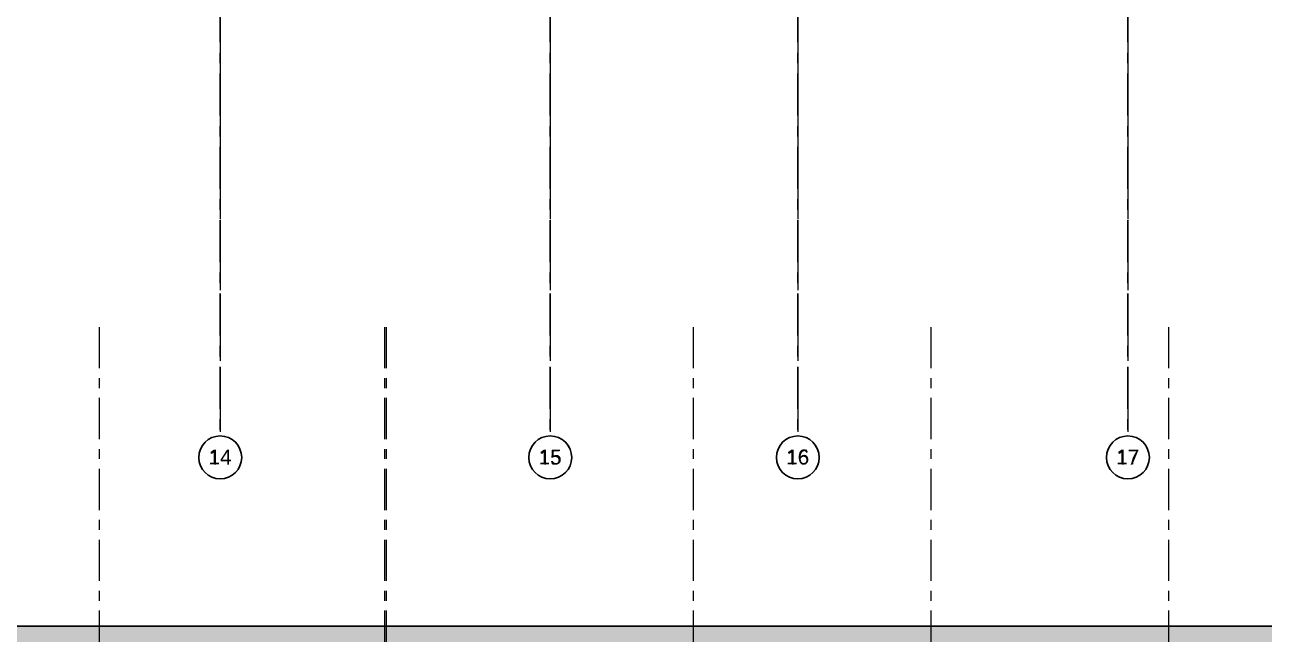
# Model space of a CAD drawing. Header units: millimetres. Extents: x -4000 to 187956, y -58990 to 162485.
# Drawn here: x 99579 to 137131, y -22500 to -4021 of the extents above; entities that cross this region are included whole.
import ezdxf

# ---------------------------------------------------------------- set-up
doc = ezdxf.new("R2010")
doc.units = ezdxf.units.MM
doc.linetypes.add('Grid Line', pattern=[2222.5, 1270, -317.5, 317.5, -317.5])
doc.linetypes.add('Grid Line 12_5mm', pattern=[2150, 1250, -300, 300, -300])
for name, color, linetype, lineweight in [('A-FLOR', 192, 'Continuous', 13), ('A-FLOR-PATT', 8, 'Continuous', 13), ('S-GRID', 1, 'Continuous', 30), ('S-GRID-IDEN', 1, 'Continuous', 30)]:
    doc.layers.add(name, color=color, linetype=linetype, lineweight=lineweight)
doc.styles.add('Arial', font='arial.ttf', dxfattribs={"height": 450})
doc.styles.add('Trebuchet MS_1', font='trebuc.ttf', dxfattribs={"height": 450})

# ---------------------------------------------------------------- blocks, each defined once
blk = doc.blocks.new('CMF2_NHAPHUTRO_S_rvt-1-0_000')
at = {"layer": 'A-FLOR-PATT', "lineweight": 9}
h = blk.add_hatch(dxfattribs=at)
h.set_pattern_fill('FP_1', color=250, style=0, pattern_type=2)
h.set_pattern_definition([(0, (0, 0), (812.8, 203.2), [33.528, -576.072, 33.528, -576.072, -3251.2]), (0, (0, 0), (812.8, 203.2), [-1219.2, 33.528, -1185.672, 33.528, -576.072, -1422.4]), (0, (0, 0), (812.8, 203.2), [-3048, 33.528, -372.872, 33.528, -982.472]), (120, (304.8, 101.6), (-582.37636, 602.30545), [33.528, -576.072, 33.528, -576.072, -3251.2]), (120, (304.8, 101.6), (-582.37636, 602.30545), [-1219.2, 33.528, -1185.672, 33.528, -576.072, -1422.4]), (120, (304.8, 101.6), (-582.37636, 602.30545), [-3048, 33.528, -372.872, 33.528, -982.472]), (240, (406.4, 508), (-230.42364, -805.50545), [33.528, -576.072, 33.528, -576.072, -3251.2]), (240, (406.4, 508), (-230.42364, -805.50545), [-1219.2, 33.528, -1185.672, 33.528, -576.072, -1422.4]), (240, (406.4, 508), (-230.42364, -805.50545), [-3048, 33.528, -372.872, 33.528, -982.472])])
h.paths.add_polyline_path([(55540, -41256), (56829, -41256), (56830, -23956), (63930, -23956), (63930, -31006), (78890, -31006), (78890, -23956), (146830, -23956), (146830, -30806), (147030, -30806), (147030, -27356), (150230, -27356), (150230, -30806), (161590, -30806), (161590, -23656), (177500, -23656), (177500, -22256), (55540, -22256), (55540, -31953)])
h.paths.add_polyline_path([(78690, -30806), (75490, -30806), (75490, -27356), (78690, -27356)])
at = {"layer": 'A-FLOR', "color": 93, "lineweight": 15}
blk.add_line((55540, -22256), (177500, -22256), dxfattribs=at)
at = {"layer": 'A-FLOR', "color": 94, "lineweight": 15}
blk.add_line((177500, -22256), (55540, -22256), dxfattribs=at)
at = {"layer": 'S-GRID', "linetype": 'Grid Line 12_5mm', "lineweight": 9}
for p, q in [((101830, -13185), (101830, -57690)), ((110480, -13185), (110480, -57690)), ((110530, -13185), (110530, -57690)), ((119830, -13185), (119830, -57690)), ((127030, -13185), (127030, -57690)), ((134230, -13185), (134230, -57690))]:
    blk.add_line(p, q, dxfattribs=at)
blk = doc.blocks.new('Grid - M_Grid Head - Circle-4774-0_000')
at = {"layer": 'S-GRID-IDEN', "color": 250, "lineweight": 9}
blk.add_circle((0, 0), 6.5, dxfattribs=at)
blk = doc.blocks.new('CMF2_NHAXUONG_A_rvt-1-0_000')
at = {"layer": 'S-GRID', "linetype": 'Grid Line 12_5mm', "lineweight": 9}
for p, q in [((105500, 161185), (105500, -16487)), ((115500, 161185), (115500, -16487)), ((123000, 161185), (123000, -16487)), ((133000, 161185), (133000, -16487))]:
    blk.add_line(p, q, dxfattribs=at)
at = {"layer": 'S-GRID-IDEN', "lineweight": 9, "char_height": 450, "width": 801.69, "attachment_point": 1, "style": 'Trebuchet MS_1', "bg_fill": 3, "box_fill_scale": 1.25, "bg_fill_color": 256, "bg_fill_true_color": 13158600, "bg_fill_transparency": 0}
for s, insert in [('14', (105166, -16907)), ('15', (115166, -16907)), ('16', (122666, -16907)), ('17', (132666, -16907))]:
    blk.add_mtext(s, dxfattribs=dict(at, insert=insert))
at = {"layer": 'S-GRID-IDEN', "color": 10, "lineweight": 5, "xscale": 99.99999999999993, "yscale": 99.99999999999993, "zscale": 99.99999999999993, "rotation": 180}
for p in [(105500, -17137), (115500, -17137), (123000, -17137), (133000, -17137)]:
    blk.add_blockref('Grid - M_Grid Head - Circle-4774-0_000', p, dxfattribs=at)
blk = doc.blocks.new('Grid - M_Grid Head - Circle 2-61448-0_000')
at = {"layer": 'S-GRID-IDEN'}
blk.add_circle((0, 0), 6.5, dxfattribs=at)

msp = doc.modelspace()

# ---------------------------------------------------------------- block references
at = {"lineweight": 5}
msp.add_blockref('CMF2_NHAPHUTRO_S_rvt-1-0_000', (0, 0), dxfattribs=at)

# ---------------------------------------------------------------- next in the draw order: block references
msp.add_blockref('CMF2_NHAXUONG_A_rvt-1-0_000', (0, 0), dxfattribs=at)

# ---------------------------------------------------------------- next in the draw order: linework, layer by layer
at = {"layer": 'S-GRID', "linetype": 'Grid Line'}
for p, q in [((105500, 161185), (105500, -16487)), ((115500, 161185), (115500, -16487)), ((123000, 161185), (123000, -16487)), ((133000, 161185), (133000, -16487))]:
    msp.add_line(p, q, dxfattribs=at)

# ---------------------------------------------------------------- next in the draw order: block references
at = {"layer": 'S-GRID-IDEN', "xscale": 99.99999999999993, "yscale": 99.99999999999993, "zscale": 99.99999999999993, "rotation": 180}
for p in [(105500, -17137), (115500, -17137), (123000, -17137), (133000, -17137)]:
    msp.add_blockref('Grid - M_Grid Head - Circle 2-61448-0_000', p, dxfattribs=at)

# ---------------------------------------------------------------- next in the draw order: texts
at = {"layer": 'S-GRID-IDEN', "char_height": 450, "width": 849.79, "attachment_point": 1, "style": 'Arial'}
for s, insert in [('16', (122646, -16900)), ('14', (105146, -16900)), ('15', (115146, -16900)), ('17', (132646, -16900))]:
    msp.add_mtext(s, dxfattribs=dict(at, insert=insert))

doc.saveas('drawing.dxf')
